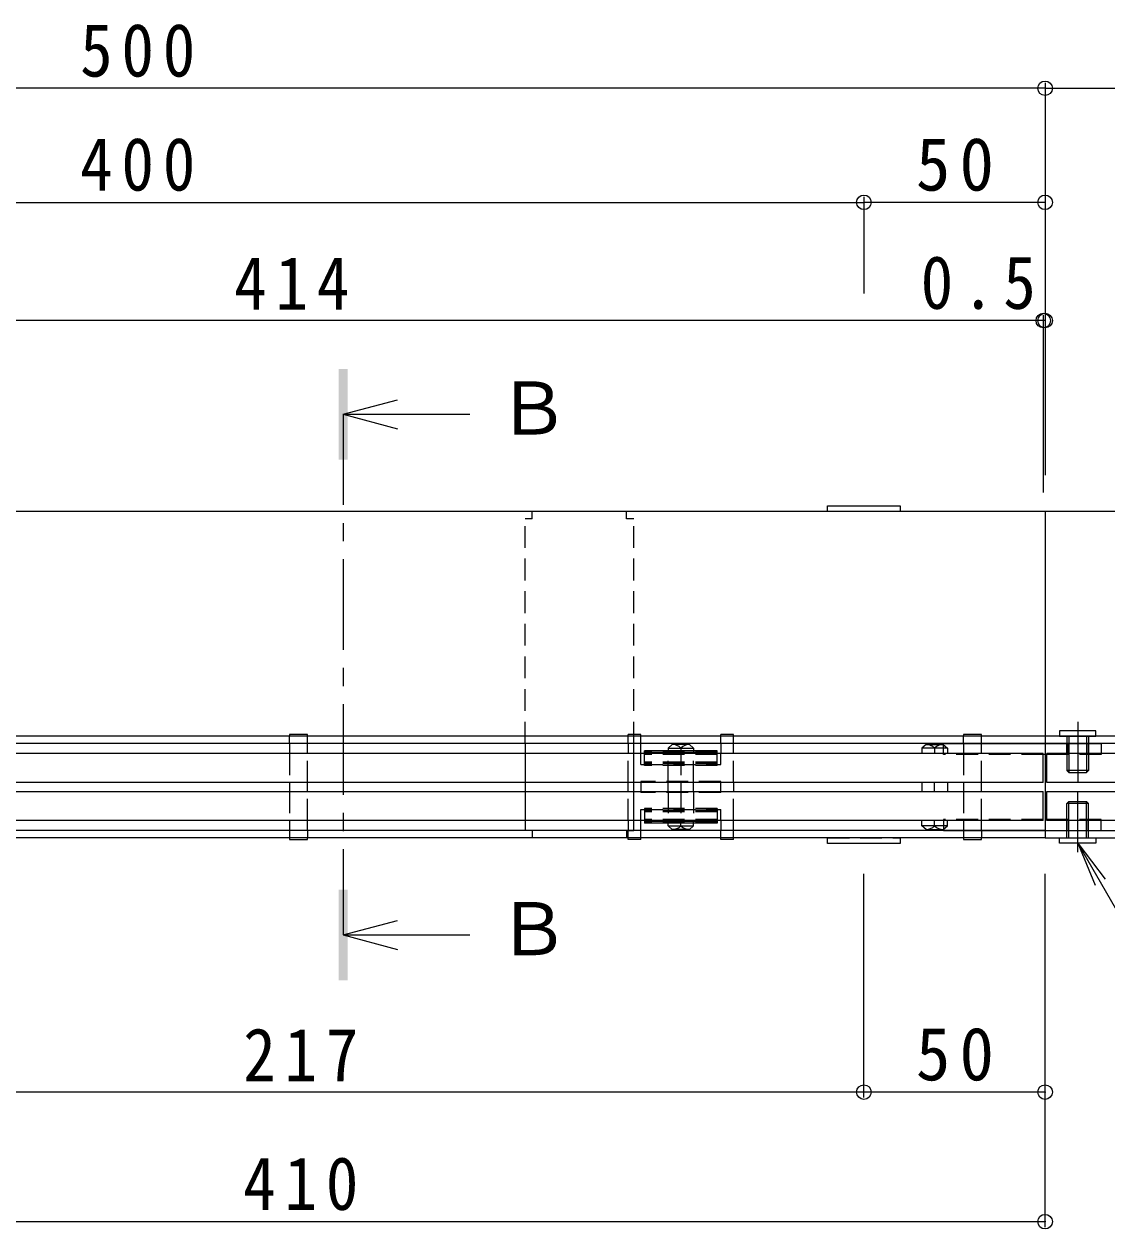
# Model space of a CAD drawing. Units: millimetres at full size, sheet at 1:5. Extents: x -1053 to 1942, y -1375 to 1322.
# Drawn here: x -738.3 to -439.5, y 697.7 to 1030.1 of the extents above; entities that cross this region are included whole.
import ezdxf
from ezdxf.enums import TextEntityAlignment as Align

# ---------------------------------------------------------------- set-up
doc = ezdxf.new("R2010")
doc.units = ezdxf.units.MM
doc.header["$LTSCALE"] = 5
doc.header["$PDMODE"] = 32
doc.header["$PDSIZE"] = 4
doc.linetypes.add('CHAIN1', pattern=[8, 5, -1, 1, -1])
doc.linetypes.add('DASHED1', pattern=[1.8, 1.2, -0.6])
for name, color, linetype, lineweight in [('E-2', 3, 'Continuous', 18), ('E-3', 4, 'Continuous', 18), ('E-4', 7, 'Continuous', 18), ('E-5', 7, 'Continuous', 18), ('E-7', 134, 'DASHED1', 9), ('E-8', 5, 'Continuous', 9), ('E-9', 2, 'Continuous', 18), ('E-A', 134, 'DASHED1', 9), ('E-B', 1, 'Continuous', 9), ('E-C', 2, 'Continuous', 18)]:
    doc.layers.add(name, color=color, linetype=linetype, lineweight=lineweight)
doc.styles.add('ＭＳ ゴシック', font='')
doc.styles.get('ＭＳ ゴシック').set_extended_font_data('MS Gothic')

msp = doc.modelspace()

# ---------------------------------------------------------------- linework, layer by layer
at = {"layer": 'E-2'}
for p, q in [((-559.439, 831.359), (-560.625, 830.359)), ((-554.739, 831.359), (-559.439, 831.359)), ((-554.739, 831.359), (-553.554, 830.359)), ((-489.439, 831.359), (-490.625, 830.359)), ((-489.439, 831.359), (-484.739, 831.359)), ((-484.739, 831.359), (-483.554, 830.359)), ((-457.089, 828.859), (-871.089, 828.859)), ((-560.625, 830.359), (-560.625, 828.859)), ((-557.089, 830.359), (-557.089, 828.859)), ((-487.089, 830.359), (-487.089, 828.859)), ((-483.554, 830.359), (-483.554, 828.859)), ((-457.089, 820.859), (-457.089, 828.859)), ((-456.089, 820.859), (-456.089, 828.859)), ((-256.589, 828.859), (-456.089, 828.859)), ((-457.089, 820.859), (-871.089, 820.859)), ((-871.089, 818.359), (-457.089, 818.359)), ((-560.625, 818.359), (-560.625, 820.859)), ((-557.089, 820.859), (-557.089, 818.359)), ((-553.554, 818.359), (-553.554, 820.859)), ((-490.625, 820.859), (-490.625, 818.359)), ((-487.089, 818.359), (-487.089, 820.859)), ((-483.554, 820.859), (-483.554, 818.359)), ((-457.089, 810.359), (-457.089, 818.359)), ((-256.589, 820.859), (-456.089, 820.859)), ((-456.089, 810.359), (-456.089, 818.359)), ((-456.089, 818.359), (-256.589, 818.359)), ((-457.089, 810.359), (-871.089, 810.359)), ((-560.625, 808.859), (-560.625, 810.359)), ((-559.439, 807.859), (-560.625, 808.859)), ((-554.739, 807.859), (-559.439, 807.859)), ((-557.089, 808.859), (-557.089, 810.359)), ((-554.739, 807.859), (-553.554, 808.859)), ((-489.439, 807.859), (-490.625, 808.859)), ((-489.439, 807.859), (-484.739, 807.859)), ((-487.089, 808.859), (-487.089, 810.359)), ((-484.739, 807.859), (-483.554, 808.859)), ((-483.554, 808.859), (-483.554, 810.359)), ((-256.589, 810.359), (-456.089, 810.359))]:
    msp.add_line(p, q, dxfattribs=at)
at = {"layer": 'E-2', "color": 4}
for p, q in [((-567.089, 828.859), (-567.089, 829.608)), ((-547.089, 829.608), (-567.089, 829.608)), ((-547.089, 829.109), (-567.089, 829.109)), ((-547.089, 828.859), (-547.089, 829.608)), ((-567.089, 810.359), (-567.089, 809.611)), ((-547.089, 810.109), (-567.089, 810.109)), ((-547.089, 809.611), (-567.089, 809.611)), ((-547.089, 810.359), (-547.089, 809.611))]:
    msp.add_line(p, q, dxfattribs=at)
at = {"layer": 'E-2', "color": 4, "linetype": 'DASHED1'}
for p, q in [((-547.089, 829.254), (-567.089, 829.254)), ((-567.089, 825.559), (-567.089, 828.859)), ((-547.089, 828.609), (-567.089, 828.609)), ((-547.089, 825.559), (-547.089, 828.859)), ((-547.089, 826.427), (-567.089, 826.427)), ((-547.089, 826.059), (-567.089, 826.059)), ((-547.089, 826.031), (-567.089, 826.031)), ((-547.089, 825.559), (-567.089, 825.559)), ((-547.089, 813.659), (-567.089, 813.659)), ((-567.089, 813.659), (-567.089, 810.359)), ((-547.089, 813.188), (-567.089, 813.188)), ((-547.089, 813.159), (-567.089, 813.159)), ((-547.089, 812.792), (-567.089, 812.792)), ((-547.089, 813.659), (-547.089, 810.359)), ((-547.089, 810.609), (-567.089, 810.609)), ((-547.089, 809.964), (-567.089, 809.964))]:
    msp.add_line(p, q, dxfattribs=at)
at = {"layer": 'E-2', "linetype": 'DASHED1'}
for p, q in [((-560.625, 820.859), (-560.625, 828.859)), ((-557.089, 828.859), (-557.089, 820.859)), ((-553.554, 820.859), (-553.554, 828.859)), ((-560.625, 818.359), (-560.625, 810.359)), ((-557.089, 818.359), (-557.089, 810.359)), ((-553.554, 818.359), (-553.554, 810.359))]:
    msp.add_line(p, q, dxfattribs=at)
at = {"layer": 'E-2'}
for points in [[(-560.625, 830.359), (-553.554, 830.359), (-553.554, 828.859)], [(-483.554, 830.359), (-490.625, 830.359), (-490.625, 828.859)], [(-560.625, 808.859), (-553.554, 808.859), (-553.554, 810.359)], [(-483.554, 808.859), (-490.625, 808.859), (-490.625, 810.359)]]:
    msp.add_lwpolyline(points, dxfattribs=at)
for centre, start, end in [((-559.492, 827.973), 44.79445, 89.10294), ((-554.686, 827.973), 90.89706, 135.20555), ((-489.492, 827.973), 44.79445, 89.10294), ((-484.686, 827.973), 90.89706, 135.20555), ((-559.492, 811.245), 270.89706, 315.20555), ((-554.686, 811.245), 224.79445, 269.10294), ((-489.492, 811.245), 270.89706, 315.20555), ((-484.686, 811.245), 224.79445, 269.10294)]:
    msp.add_arc(centre, 3.386, start, end, dxfattribs=at)
at = {"layer": 'E-3'}
for p, q in [((-456.589, 895.609), (-956.589, 895.609)), ((-456.589, 895.609), (-456.589, 805.609)), ((-256.589, 895.609), (-456.589, 895.609)), ((-456.589, 833.609), (-892.589, 833.609)), ((-456.589, 831.609), (-892.589, 831.609)), ((-256.589, 833.609), (-456.589, 833.609)), ((-256.589, 831.609), (-456.589, 831.609)), ((-456.589, 807.609), (-866.589, 807.609)), ((-456.589, 805.609), (-866.589, 805.609)), ((-456.589, 807.609), (-256.589, 807.609)), ((-456.589, 805.609), (-256.589, 805.609))]:
    msp.add_line(p, q, dxfattribs=at)
at = {"layer": 'E-4'}
for p, q in [((-456.589, 1012.386), (-956.589, 1012.386)), ((-456.589, 1013.886), (-456.589, 905.609)), ((-456.589, 1012.386), (-256.589, 1012.386)), ((-906.589, 980.925), (-506.589, 980.925)), ((-506.589, 982.425), (-506.589, 955.736)), ((-456.589, 980.925), (-506.589, 980.925)), ((-457.089, 948.299), (-871.089, 948.299)), ((-457.089, 949.799), (-457.089, 900.859)), ((-456.589, 948.299), (-457.089, 948.299)), ((-506.589, 733.919), (-506.589, 795.609)), ((-456.589, 698.17), (-456.589, 795.609)), ((-506.589, 735.419), (-816.589, 735.419)), ((-456.589, 735.419), (-506.589, 735.419)), ((-866.589, 699.67), (-456.589, 699.67))]:
    msp.add_line(p, q, dxfattribs=at)
for p in [(-456.589, 1012.386), (-506.589, 980.925), (-456.589, 980.925), (-457.089, 948.299), (-456.589, 948.299), (-506.589, 735.419), (-456.589, 735.419), (-456.589, 699.67)]:
    msp.add_point(p, dxfattribs=at)
at = {"layer": 'E-5', "color": 4}
for p, q in [((-650.288, 922.438), (-635.288, 926.438)), ((-650.288, 922.438), (-615.288, 922.438)), ((-650.288, 922.438), (-635.288, 918.438)), ((-650.288, 778.781), (-635.288, 782.781)), ((-650.288, 778.781), (-615.288, 778.781)), ((-650.288, 778.781), (-635.288, 774.781))]:
    msp.add_line(p, q, dxfattribs=at)
at = {"layer": 'E-5', "color": 4, "linetype": 'CHAIN1'}
msp.add_line((-650.288, 922.438), (-650.288, 778.781), dxfattribs=at)
at = {"layer": 'E-5'}
for q in [(-439.98, 794.192), (-442.806, 792.561), (-389.787, 703.994)]:
    msp.add_line((-447.589, 804.109), q, dxfattribs=at)
at = {"layer": 'E-5', "color": 4}
for points in [[(-651.538, 909.938), (-649.038, 909.938), (-651.538, 934.938), (-649.038, 934.938)], [(-651.538, 766.281), (-649.038, 766.281), (-651.538, 791.281), (-649.038, 791.281)]]:
    msp.add_solid(points, dxfattribs=at)
at = {"layer": 'E-7'}
for p, q in [((-598.089, 893.609), (-598.089, 895.609)), ((-572.089, 893.609), (-572.089, 895.609)), ((-598.089, 893.609), (-600.089, 893.609)), ((-600.089, 831.609), (-600.089, 893.609)), ((-570.089, 893.609), (-572.089, 893.609)), ((-570.089, 831.609), (-570.089, 893.609)), ((-598.089, 807.609), (-600.089, 807.609)), ((-598.089, 807.609), (-598.089, 805.609)), ((-572.089, 807.609), (-570.089, 807.609)), ((-572.089, 807.609), (-572.089, 805.609))]:
    msp.add_line(p, q, dxfattribs=at)
at = {"layer": 'E-7', "linetype": 'Continuous'}
for p, q in [((-600.089, 831.609), (-600.089, 807.609)), ((-570.089, 807.609), (-570.089, 831.609))]:
    msp.add_line(p, q, dxfattribs=at)
at = {"layer": 'E-8'}
for p, q in [((-568.089, 834.109), (-571.589, 834.109)), ((-571.589, 833.609), (-571.589, 834.109)), ((-571.589, 831.609), (-571.589, 828.859)), ((-568.089, 833.609), (-568.089, 834.109)), ((-568.089, 828.859), (-568.089, 831.609)), ((-542.589, 834.109), (-546.089, 834.109)), ((-546.089, 833.609), (-546.089, 834.109)), ((-546.089, 831.609), (-546.089, 828.859)), ((-542.589, 833.609), (-542.589, 834.109)), ((-542.589, 828.859), (-542.589, 831.609)), ((-571.589, 818.359), (-571.589, 820.859)), ((-568.089, 820.859), (-568.089, 818.359)), ((-546.089, 818.359), (-546.089, 820.859)), ((-542.589, 820.859), (-542.589, 818.359)), ((-571.589, 810.359), (-571.589, 807.609)), ((-568.089, 807.609), (-568.089, 810.359)), ((-546.089, 810.359), (-546.089, 807.609)), ((-542.589, 807.609), (-542.589, 810.359)), ((-571.589, 805.109), (-571.589, 805.609)), ((-568.089, 805.109), (-571.589, 805.109)), ((-568.089, 805.109), (-568.089, 805.609)), ((-546.089, 805.109), (-546.089, 805.609)), ((-542.589, 805.109), (-546.089, 805.109)), ((-542.589, 805.109), (-542.589, 805.609))]:
    msp.add_line(p, q, dxfattribs=at)
at = {"layer": 'E-8', "linetype": 'DASHED1'}
for p, q in [((-571.589, 831.609), (-571.589, 833.609)), ((-568.089, 831.609), (-568.089, 833.609)), ((-546.089, 831.609), (-546.089, 833.609)), ((-542.589, 831.609), (-542.589, 833.609)), ((-571.589, 820.859), (-571.589, 828.859)), ((-568.089, 825.809), (-568.089, 828.859)), ((-546.089, 825.809), (-546.089, 828.859)), ((-542.589, 820.859), (-542.589, 828.859)), ((-568.089, 825.809), (-546.089, 825.809)), ((-571.589, 810.359), (-571.589, 818.359)), ((-546.089, 821.109), (-568.089, 821.109)), ((-568.089, 821.109), (-568.089, 820.859)), ((-568.089, 818.359), (-568.089, 818.109)), ((-546.089, 818.109), (-568.089, 818.109)), ((-546.089, 820.859), (-546.089, 821.109)), ((-546.089, 818.109), (-546.089, 818.359)), ((-542.589, 810.359), (-542.589, 818.359)), ((-568.089, 813.409), (-546.089, 813.409)), ((-568.089, 810.359), (-568.089, 813.409)), ((-546.089, 810.359), (-546.089, 813.409)), ((-571.589, 805.609), (-571.589, 807.609)), ((-568.089, 805.609), (-568.089, 807.609)), ((-546.089, 805.609), (-546.089, 807.609)), ((-542.589, 805.609), (-542.589, 807.609))]:
    msp.add_line(p, q, dxfattribs=at)
at = {"layer": 'E-9'}
for p, q in [((-660.089, 834.109), (-665.089, 834.109)), ((-665.089, 834.109), (-665.089, 833.609)), ((-665.089, 831.609), (-665.089, 828.859)), ((-660.089, 833.609), (-660.089, 834.109)), ((-660.089, 828.859), (-660.089, 831.609)), ((-474.089, 834.109), (-479.089, 834.109)), ((-479.089, 834.109), (-479.089, 833.609)), ((-479.089, 831.609), (-479.089, 828.859)), ((-474.089, 833.609), (-474.089, 834.109)), ((-474.089, 828.859), (-474.089, 831.609)), ((-665.089, 820.859), (-665.089, 818.359)), ((-660.089, 818.359), (-660.089, 820.859)), ((-479.089, 820.859), (-479.089, 818.359)), ((-474.089, 818.359), (-474.089, 820.859)), ((-665.089, 810.359), (-665.089, 807.609)), ((-660.089, 807.609), (-660.089, 810.359)), ((-479.089, 810.359), (-479.089, 807.609)), ((-474.089, 807.609), (-474.089, 810.359)), ((-665.089, 805.609), (-665.089, 805.109)), ((-665.089, 805.109), (-660.089, 805.109)), ((-660.089, 805.109), (-660.089, 805.609)), ((-479.089, 805.609), (-479.089, 805.109)), ((-479.089, 805.109), (-474.089, 805.109)), ((-474.089, 805.109), (-474.089, 805.609))]:
    msp.add_line(p, q, dxfattribs=at)
at = {"layer": 'E-9', "linetype": 'DASHED1'}
for p, q in [((-665.089, 831.609), (-665.089, 833.609)), ((-660.089, 831.609), (-660.089, 833.609)), ((-479.089, 831.609), (-479.089, 833.609)), ((-474.089, 831.609), (-474.089, 833.609)), ((-665.089, 828.859), (-665.089, 820.859)), ((-660.089, 820.859), (-660.089, 828.859)), ((-479.089, 828.859), (-479.089, 820.859)), ((-474.089, 820.859), (-474.089, 828.859)), ((-665.089, 818.359), (-665.089, 810.359)), ((-660.089, 810.359), (-660.089, 818.359)), ((-479.089, 818.359), (-479.089, 810.359)), ((-474.089, 810.359), (-474.089, 818.359)), ((-665.089, 807.609), (-665.089, 805.609)), ((-660.089, 807.609), (-660.089, 805.609)), ((-479.089, 807.609), (-479.089, 805.609)), ((-474.089, 807.609), (-474.089, 805.609))]:
    msp.add_line(p, q, dxfattribs=at)
at = {"layer": 'E-A', "linetype": 'Continuous'}
for p, q in [((-484.589, 831.609), (-441.089, 831.609)), ((-484.589, 831.233), (-484.589, 831.609)), ((-441.089, 831.609), (-441.089, 828.859)), ((-456.089, 828.609), (-457.089, 828.609)), ((-484.589, 807.986), (-484.589, 807.609)), ((-441.089, 807.609), (-441.089, 810.359)), ((-484.589, 807.609), (-441.089, 807.609))]:
    msp.add_line(p, q, dxfattribs=at)
at = {"layer": 'E-A'}
for p, q in [((-450.589, 828.609), (-450.589, 831.609)), ((-450.089, 828.609), (-450.089, 831.609)), ((-445.089, 828.609), (-445.089, 831.609)), ((-444.589, 828.609), (-444.589, 831.609)), ((-441.089, 828.609), (-456.089, 828.609)), ((-441.089, 828.859), (-441.089, 828.609)), ((-441.089, 810.609), (-456.089, 810.609)), ((-450.589, 807.609), (-450.589, 810.609)), ((-450.089, 807.609), (-450.089, 810.609)), ((-445.089, 807.609), (-445.089, 810.609)), ((-444.589, 807.609), (-444.589, 810.609)), ((-441.089, 810.359), (-441.089, 810.609))]:
    msp.add_line(p, q, dxfattribs=at)
for points in [[(-457.089, 828.609), (-484.589, 828.609), (-484.589, 831.233)], [(-457.089, 810.609), (-484.589, 810.609), (-484.589, 807.986)]]:
    msp.add_lwpolyline(points, dxfattribs=at)
at = {"layer": 'E-B'}
for p, q in [((-516.589, 895.609), (-516.589, 897.209)), ((-496.589, 805.609), (-496.589, 804.009))]:
    msp.add_line(p, q, dxfattribs=at)
at = {"layer": 'E-B', "linetype": 'DASHED1'}
for p, q in [((-496.589, 895.609), (-516.589, 895.609)), ((-516.589, 805.609), (-496.589, 805.609))]:
    msp.add_line(p, q, dxfattribs=at)
at = {"layer": 'E-B'}
for points in [[(-516.589, 897.209), (-496.589, 897.209), (-496.589, 895.609)], [(-496.589, 804.009), (-516.589, 804.009), (-516.589, 805.609)]]:
    msp.add_lwpolyline(points, dxfattribs=at)
at = {"layer": 'E-C', "color": 7, "linetype": 'CHAIN1'}
for p, q in [((-447.589, 837.609), (-447.589, 821.109)), ((-447.589, 801.609), (-447.589, 818.109))]:
    msp.add_line(p, q, dxfattribs=at)
at = {"layer": 'E-C', "linetype": 'DASHED1'}
for p, q in [((-450.589, 833.609), (-450.589, 828.609)), ((-450.048, 833.609), (-450.048, 828.609)), ((-445.131, 833.609), (-445.131, 828.609)), ((-444.589, 833.609), (-444.589, 828.609)), ((-450.589, 805.609), (-450.589, 810.609)), ((-450.048, 805.609), (-450.048, 810.609)), ((-445.131, 805.609), (-445.131, 810.609)), ((-444.589, 805.609), (-444.589, 810.609))]:
    msp.add_line(p, q, dxfattribs=at)
at = {"layer": 'E-C'}
for p, q in [((-450.589, 828.609), (-450.589, 824.151)), ((-450.048, 828.609), (-450.048, 823.609)), ((-445.131, 828.609), (-445.131, 823.609)), ((-444.589, 828.609), (-444.589, 824.151)), ((-450.048, 823.609), (-450.589, 824.151)), ((-444.589, 824.151), (-450.589, 824.151)), ((-450.048, 823.609), (-445.131, 823.609)), ((-445.131, 823.609), (-444.589, 824.151)), ((-450.048, 815.609), (-450.589, 815.068)), ((-444.589, 815.068), (-450.589, 815.068)), ((-450.589, 810.609), (-450.589, 815.068)), ((-450.048, 815.609), (-445.131, 815.609)), ((-450.048, 810.609), (-450.048, 815.609)), ((-445.131, 815.609), (-444.589, 815.068)), ((-445.131, 810.609), (-445.131, 815.609)), ((-444.589, 810.609), (-444.589, 815.068))]:
    msp.add_line(p, q, dxfattribs=at)
for points in [[(-452.589, 835.109), (-452.589, 833.609), (-442.589, 833.609), (-442.589, 835.109)], [(-452.589, 804.109), (-452.589, 805.609), (-442.589, 805.609), (-442.589, 804.109)]]:
    msp.add_lwpolyline(points, close=True, dxfattribs=at)

# ---------------------------------------------------------------- texts
at = {"layer": 'E-4', "color": 2, "char_height": 14.66, "attachment_point": 7, "style": 'ＭＳ ゴシック'}
for s, insert in [('\\T1.27;\\W0.9;500', (-722.839, 1015.386)), ('\\T1.27;\\W0.9;400', (-722.839, 983.925)), ('\\T1.27;\\W0.95;50', (-492.214, 983.925)), ('\\T1.27;\\W0.9;414', (-680.339, 951.299)), ('\\T1.27;\\W0.9;0.5', (-490.922, 951.299)), ('\\T1.27;\\W0.9;217', (-677.839, 738.419)), ('\\T1.27;\\W0.95;50', (-492.214, 738.419)), ('\\T1.27;\\W0.9;410', (-677.839, 702.67))]:
    msp.add_mtext(s, dxfattribs=dict(at, insert=insert))
at = {"layer": 'E-5', "color": 2, "style": 'ＭＳ ゴシック'}
for p in [(-607.788, 912.438), (-607.788, 768.781)]:
    msp.add_text('Ｂ', height=14.66, dxfattribs=at).set_placement(p, align=Align.BOTTOM_LEFT)

doc.saveas('drawing.dxf')
